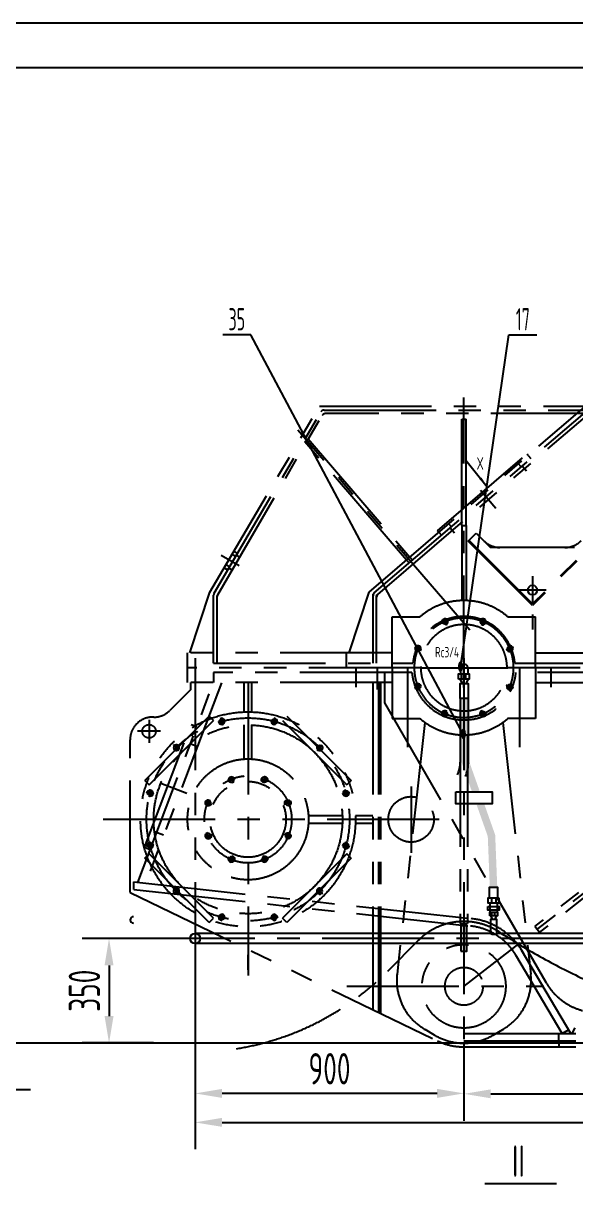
# Model space of a CAD drawing. Header units: millimetres. Extents: x -318 to 12282, y 0 to 8910.
# Drawn here: x 6734 to 8584, y 5023 to 8910 of the extents above; entities that cross this region are included whole.
import ezdxf
from ezdxf.enums import TextEntityAlignment as Align

# ---------------------------------------------------------------- set-up
doc = ezdxf.new("R2010")
doc.units = ezdxf.units.MM
doc.header["$LTSCALE"] = 300
doc.linetypes.add('G', pattern=[2, 1.25, -0.25, 0.25, -0.25])
doc.linetypes.add('K', pattern=[2.5, 1.25, -0.25, 0.25, -0.25, 0.25, -0.25])
for name, color, linetype in [('01', 7, 'Continuous'), ('02', 1, 'Continuous'), ('05', 4, 'G'), ('07', 6, 'K'), ('08', 1, 'Continuous'), ('11', 3, 'Continuous'), ('13', 3, 'Continuous')]:
    doc.layers.add(name, color=color, linetype=linetype)
doc.styles.get("Standard").update_dxf_attribs({"font": 'isocp', "width": 0.707, "bigfont": 'intecad.shx'})
doc.dimstyles.new('INTE', dxfattribs={"dimscale": 30, "dimtxt": 3.5, "dimasz": 3, "dimexe": 3, "dimexo": 0, "dimgap": 1, "dimtad": 1, "dimdec": 3, "dimdsep": 46, "dimtxsty": 'Standard', "dimcen": 0, "dimclrd": 1, "dimclre": 1, "dimclrt": 3, "dimaunit": 1, "dimadec": 4, "dimazin": 0, "dimtfac": 1, "dimtdec": 3, "dimtmove": 0, "dimatfit": 0, "dimfxl": 1, "dimarcsym": 0})

# ---------------------------------------------------------------- blocks, each defined once
blk = doc.blocks.new('*U16', base_point=(11625.8, 546.3))
at = {"layer": '01'}
blk.add_circle((11625.8, 546.3), 8, dxfattribs=at)
at = {"layer": '02'}
blk.add_arc((11625.8, 546.3), 10, 260, 170, dxfattribs=at)
at = {"layer": '05'}
for p, q in [((11638.8, 546.3), (11612.8, 546.3)), ((11625.8, 559.3), (11625.8, 533.3))]:
    blk.add_line(p, q, dxfattribs=at)
blk = doc.blocks.new('*U14', base_point=(11638.2, 1614.9))
at = {"layer": '01'}
blk.add_circle((11638.2, 1614.9), 8, dxfattribs=at)
at = {"layer": '02'}
blk.add_arc((11638.2, 1614.9), 10, 260, 170, dxfattribs=at)
at = {"layer": '05'}
for p, q in [((11651.2, 1614.9), (11625.2, 1614.9)), ((11638.2, 1627.9), (11638.2, 1601.9))]:
    blk.add_line(p, q, dxfattribs=at)
blk = doc.blocks.new('*U15', base_point=(12521.7, 1470.9))
at = {"layer": '01'}
blk.add_circle((12521.7, 1470.9), 8, dxfattribs=at)
at = {"layer": '02'}
blk.add_arc((12521.7, 1470.9), 10, 260, 170, dxfattribs=at)
at = {"layer": '05'}
for p, q in [((12521.7, 1483.9), (12521.7, 1457.9)), ((12534.7, 1470.9), (12508.7, 1470.9))]:
    blk.add_line(p, q, dxfattribs=at)
blk = doc.blocks.new('*U12', base_point=(12521.7, 1470.9))
at = {"layer": '01'}
blk.add_circle((12521.7, 1470.9), 8, dxfattribs=at)
at = {"layer": '02'}
blk.add_arc((12521.7, 1470.9), 10, 260, 170, dxfattribs=at)
at = {"layer": '05'}
for p, q in [((12521.7, 1483.9), (12521.7, 1457.9)), ((12534.7, 1470.9), (12508.7, 1470.9))]:
    blk.add_line(p, q, dxfattribs=at)
blk = doc.blocks.new('*D39')
at = {"layer": '08', "color": 1, "lineweight": -2}
for p, q in [((7292.4, 5844.4), (6931, 5844.4)), ((7021, 5754.4), (7021, 5584.4)), ((7169.8, 5494.4), (6931, 5494.4))]:
    blk.add_line(p, q, dxfattribs=at)
at = {"layer": '08', "color": 1}
for points in [[(7006, 5754.4), (7036, 5754.4), (7021, 5844.4)], [(7006, 5584.4), (7036, 5584.4), (7021, 5494.4)]]:
    blk.add_solid(points, dxfattribs=at)
at = {"layer": 'Defpoints', "color": 0}
for p in [(7292.4, 5844.4), (7021, 5494.4), (7169.8, 5494.4)]:
    blk.add_point(p, dxfattribs=at)
at = {"layer": '08', "color": 3, "insert": (6938.5, 5669.4), "char_height": 105, "attachment_point": 5, "rotation": 90}
blk.add_mtext('350', dxfattribs=at)
blk = doc.blocks.new('*D50')
at = {"layer": '08', "color": 1, "lineweight": -2}
for p, q in [((7309.4, 5844.4), (7309.4, 5138.5)), ((11052.4, 5827.4), (11052.4, 5138.5)), ((7399.4, 5228.5), (10962.4, 5228.5))]:
    blk.add_line(p, q, dxfattribs=at)
at = {"layer": '08', "color": 1}
for points in [[(7399.4, 5243.5), (7399.4, 5213.5), (7309.4, 5228.5)], [(10962.4, 5243.5), (10962.4, 5213.5), (11052.4, 5228.5)]]:
    blk.add_solid(points, dxfattribs=at)
at = {"layer": 'Defpoints', "color": 0}
for p in [(7309.4, 5844.4), (11052.4, 5827.4), (11052.4, 5228.5)]:
    blk.add_point(p, dxfattribs=at)
at = {"layer": '08', "color": 3, "insert": (9180.9, 5311), "char_height": 105, "attachment_point": 5}
blk.add_mtext('3743', dxfattribs=at)
blk = doc.blocks.new('*D51')
at = {"layer": '08', "color": 1, "lineweight": -2}
for p, q in [((7309.4, 5494.4), (7309.4, 5235.6)), ((8209.4, 5471.6), (8209.4, 5235.6)), ((8119.4, 5325.6), (7399.4, 5325.6))]:
    blk.add_line(p, q, dxfattribs=at)
at = {"layer": '08', "color": 1}
for points in [[(7399.4, 5340.6), (7399.4, 5310.6), (7309.4, 5325.6)], [(8119.4, 5340.6), (8119.4, 5310.6), (8209.4, 5325.6)]]:
    blk.add_solid(points, dxfattribs=at)
at = {"layer": 'Defpoints', "color": 0}
for p in [(7309.4, 5494.4), (8209.4, 5471.6), (7309.4, 5325.6)]:
    blk.add_point(p, dxfattribs=at)
at = {"layer": '08', "color": 3, "insert": (7759.4, 5408.1), "char_height": 105, "attachment_point": 5}
blk.add_mtext('900', dxfattribs=at)
blk = doc.blocks.new('*D52')
at = {"layer": '08', "color": 1, "lineweight": -2}
for p, q in [((8209.4, 5493.9), (8209.4, 5234.1)), ((10952.6, 5494.4), (10952.6, 5234.1)), ((8299.4, 5324.1), (10862.6, 5324.1))]:
    blk.add_line(p, q, dxfattribs=at)
at = {"layer": '08', "color": 1}
for points in [[(8299.4, 5339.1), (8299.4, 5309.1), (8209.4, 5324.1)], [(10862.6, 5339.1), (10862.6, 5309.1), (10952.6, 5324.1)]]:
    blk.add_solid(points, dxfattribs=at)
at = {"layer": 'Defpoints', "color": 0}
for p in [(8209.4, 5493.9), (10952.6, 5494.4), (10952.6, 5324.1)]:
    blk.add_point(p, dxfattribs=at)
at = {"layer": '08', "color": 3, "insert": (9581, 5406.6), "char_height": 105, "attachment_point": 5}
blk.add_mtext('2743', dxfattribs=at)
blk = doc.blocks.new('*U58', base_point=(6297, 5491.9))
at = {"layer": '01'}
for points in [[(6615.2, 5413.5), (6690.2, 5338.5), (6615.2, 5338.5)], [(6615.2, 5263.5), (6690.2, 5338.5), (6615.2, 5338.5)]]:
    blk.add_lwpolyline(points, close=True, dxfattribs=at)
at = {"layer": '02'}
blk.add_lwpolyline([(6297, 5491.9, 0, 12.8, 0), (6326.8, 5522.3, 12.8, 12.8, 0)], format="xyseb", dxfattribs=at)
blk.add_lwpolyline([(6326.8, 5522.3), (6356.6, 5552.8), (6495.2, 5338.5), (6757.7, 5338.5)], dxfattribs=at)
at = {"layer": '13', "width": 0.707}
blk.add_text('5', height=52.5, dxfattribs=at).set_placement((6535.7, 5355.8))
blk = doc.blocks.new('*U83')
at = {"layer": '01'}
blk.add_lwpolyline([(415, 292), (25, 292)], dxfattribs=at)
at = {"layer": '02'}
blk.add_lwpolyline([(420, 297), (0, 297)], dxfattribs=at)

msp = doc.modelspace()

# ---------------------------------------------------------------- linework, layer by layer
at = {"layer": '01'}
for p, q in [((8197.4814, 6749.4821), (8197.4814, 6731.1897)), ((8197.4814, 6731.1897), (8223.4475, 6731.1897)), ((8223.4475, 6731.1897), (8223.4475, 6749.4821)), ((8197.0528, 6648.5142), (8197.0528, 6435.5178)), ((8223.7029, 6648.5142), (8223.7029, 6429.5678)), ((8296.2501, 5962.7555), (8296.2501, 5932.1094)), ((8320.6663, 5962.7555), (8320.6663, 5932.1094)), ((8299.7898, 5861.3943), (7309.3838, 5861.3943)), ((10842.9898, 5861.3943), (8318.9779, 5861.3943)), ((11052.3838, 5827.3943), (7309.3838, 5827.3943)), ((8519.1982, 5022.8491), (8279.1982, 5022.8491))]:
    msp.add_line(p, q, dxfattribs=at)
at = {"layer": '01', "color": 7, "linetype": 'Continuous'}
for p, q in [((8201.3292, 6713.1571), (8201.3292, 6731.1897)), ((8215.9314, 6713.1571), (8215.9313, 6731.1897)), ((8202.3579, 6702.9417), (8197.1852, 6713.1571)), ((8202.3579, 6698.1242), (8202.3579, 6702.9417)), ((8219.1579, 6702.9417), (8224.4223, 6713.1571)), ((8219.1579, 6698.1242), (8219.1579, 6702.9417)), ((8302.0289, 5980.7882), (8302.0289, 5962.7555)), ((8316.631, 5980.7882), (8316.631, 5962.7555)), ((8303.6095, 5912.582), (8299.8852, 5919.9371)), ((8302.8689, 5919.9371), (8302.8689, 5932.9206)), ((8303.6095, 5909.1134), (8303.6095, 5912.582)), ((8313.3824, 5919.9371), (8313.3824, 5932.9206)), ((8315.7055, 5912.582), (8319.4959, 5919.9371)), ((8315.7055, 5909.1134), (8315.7055, 5912.582))]:
    msp.add_line(p, q, dxfattribs=at)
for points in [[(8191.7125, 6713.1571), (8191.7125, 6731.1897), (8227.0552, 6731.1897), (8227.0552, 6713.1571)], [(8197.0528, 6648.5142), (8197.0528, 6698.1242), (8223.7029, 6698.1242), (8223.7029, 6648.5143)], [(8326.2477, 5980.7882), (8326.2477, 5962.7555), (8290.9051, 5962.7555), (8290.9051, 5980.7882)], [(8295.9448, 5919.9371), (8295.9448, 5932.9206), (8321.3915, 5932.9206), (8321.3915, 5919.9371)]]:
    msp.add_lwpolyline(points, close=True, dxfattribs=at)
at = {"layer": '01', "const_width": 25}
for points in [[(8210.3779, 6648.5142), (8209.3838, 6449.6338), (8249.71, 6335.7878)], [(8264.066, 6295.2588), (8301.7455, 6188.8846), (8308.5764, 6016.3956)], [(8209.3838, 5886.8945), (8209.3838, 5801.8945)]]:
    msp.add_lwpolyline(points, dxfattribs=at)
at = {"layer": '01'}
for points in [[(8182.7462, 6335.7878), (8304.4331, 6335.7878), (8304.4331, 6295.2588), (8182.7462, 6295.2588)], [(8289.7645, 5951.917), (8326.9246, 5951.917), (8326.9246, 5938.9799), (8289.7645, 5938.9799)], [(8199.3838, 5801.8945), (8219.3838, 5801.8945), (8219.3838, 5886.8945), (8199.3838, 5886.8945)]]:
    msp.add_lwpolyline(points, close=True, dxfattribs=at)
at = {"layer": '01', "color": 7, "linetype": 'Continuous'}
for points in [[(8295.2513, 5980.7882), (8295.2513, 6016.3956), (8321.9014, 6016.3956), (8321.9014, 5980.7882)], [(8299.7898, 5861.3943), (8299.7898, 5909.1134), (8318.9779, 5909.1134), (8318.9779, 5861.3943)]]:
    msp.add_lwpolyline(points, dxfattribs=at)
at = {"layer": '01'}
msp.add_circle((7309.3838, 5844.3943), 17, dxfattribs=at)
for centre, radius, start, end in [((8210.4644, 6749.4821), 12.983, 0.0000467, 180.0000467), ((8097.0528, 6435.5178), 100, 334.8284522, 0), ((8123.7029, 6429.5678), 100, 334.8284522, 0), ((7102.7437, 5906.4873), 11, 90, 270), ((8309.3838, 5875.7338), 17.253, 236.214891, 303.785109)]:
    msp.add_arc(centre, radius, start, end, dxfattribs=at)
at = {"layer": '02'}
for p, q in [((7495.3881, 7866.3495), (7402.3881, 7866.3495)), ((8207.9561, 6526.3991), (7495.3881, 7866.3495)), ((8197.623, 6751.3945), (8360.3311, 7866.3495)), ((8360.3311, 7866.3495), (8453.3311, 7866.3495))]:
    msp.add_line(p, q, dxfattribs=at)
at = {"layer": '05', "color": 4, "linetype": 'G'}
msp.add_line((11109.3838, 5844.3943), (7292.3838, 5844.3943), dxfattribs=at)
at = {"layer": '07', "color": 6, "linetype": 'K'}
for p, q in [((7891.9838, 7004.3945), (9096.9838, 8040.3945)), ((7909.0376, 7001.8968), (9106.603, 8027.3945)), ((7921.0376, 6996.7395), (9107.2222, 8011.8266)), ((7358.3838, 7004.3945), (7725.3838, 7627.3945)), ((7725.3838, 7627.3945), (8657.9924, 7627.3945)), ((8209.3838, 6684.8887), (8209.3838, 7656.5431)), ((7373.0563, 7001.163), (7730.2578, 7607.9475)), ((7385.0261, 6995.9116), (7734.5296, 7595.8955)), ((7741.4854, 7614.3945), (8679.2033, 7614.3945)), ((8674.6923, 7602.3945), (7745.7873, 7602.3945)), ((8201.8838, 7227.6945), (8201.8838, 7583.6945)), ((8201.8838, 7583.6945), (8216.8838, 7583.6945)), ((8216.8838, 7227.6945), (8216.8838, 7583.6945)), ((8229.1213, 6876.8594), (7652.7848, 7547.2121)), ((7676.7433, 7507.8411), (7688.1175, 7517.62)), ((8017.0998, 7111.9631), (7676.7433, 7507.8411)), ((7688.1175, 7517.62), (8028.474, 7121.7421)), ((8121.2032, 7209.9162), (8421.2303, 7466.835)), ((8423.9713, 7463.6275), (8421.2303, 7466.835)), ((8424.866, 7462.5911), (8423.9713, 7463.6275)), ((8216.3527, 7446.644), (8287.3367, 7357.4405)), ((8400.8233, 7423.8309), (8391.0443, 7435.2051)), ((8404.6093, 7427.0968), (8418.8428, 7410.5414)), ((8424.866, 7462.5911), (8433.7523, 7452.2551)), ((8424.866, 7462.5911), (8424.866, 7462.5911)), ((8903.222, 7429.1564), (8439.0064, 6964.9408)), ((8905.6969, 7426.6815), (8439.0064, 6959.991)), ((8878.8268, 7453.5516), (8579.3671, 7154.0918)), ((8167.2735, 7223.0362), (8157.4945, 7234.4104)), ((8124.4554, 7206.1184), (8121.2032, 7209.9162)), ((8125.3459, 7205.0784), (8124.4554, 7206.1184)), ((8125.3459, 7205.0784), (8134.2323, 7194.7424)), ((8125.3459, 7205.0784), (8125.3459, 7205.0784)), ((8163.4767, 7219.7829), (8177.7102, 7203.2274)), ((8201.8838, 7227.6945), (8201.8838, 6976.2695)), ((8201.8838, 7227.6945), (8216.8838, 7227.6945)), ((8216.8838, 7227.6945), (8216.8838, 6976.2695)), ((8223.3388, 7175.6586), (8250.2089, 7202.5287)), ((8250.2089, 7202.5287), (8298.6457, 7154.0918)), ((8439.0064, 6959.991), (8223.3388, 7175.6586)), ((8439.0064, 6964.9408), (8225.8137, 7178.1335)), ((8579.3671, 7154.0918), (8298.6457, 7154.0918)), ((7445.0637, 7123.3436), (7432.7182, 7130.5806)), ((7451.1521, 7133.6843), (7438.809, 7140.92)), ((7458.2122, 7121.4316), (7447.5979, 7127.6538)), ((8028.474, 7121.7421), (8036.9004, 7111.941)), ((7418.786, 7078.4717), (7406.3248, 7085.7766)), ((7424.8349, 7088.8356), (7412.4156, 7096.116)), ((7432.9262, 7078.2967), (7422.2379, 7084.5623)), ((8017.0998, 7111.9631), (8025.5263, 7102.1621)), ((7291.2458, 6801.3945), (7358.3838, 7004.3945)), ((7824.8458, 6801.3945), (7891.9838, 7004.3945)), ((7904.9838, 6998.0519), (7909.0376, 7001.8968)), ((7904.9838, 6766.3945), (7904.9838, 6998.0519)), ((7371.2838, 6766.3945), (7371.2838, 6994.6101)), ((7385.0261, 6995.9116), (7383.2838, 6992.8945)), ((7383.2838, 6766.3945), (7383.2838, 6992.8945)), ((7916.9838, 6992.8945), (7921.0376, 6996.7395)), ((7916.9838, 6766.3945), (7916.9838, 6992.8945)), ((7969.3838, 6751.3945), (7969.3838, 6921.3945)), ((7969.3838, 6921.3945), (8061.9898, 6921.3945)), ((8356.7779, 6921.3945), (8449.3838, 6921.3945)), ((8439.0064, 6929.3339), (8439.0064, 6879.3339)), ((8449.3838, 6751.3945), (8449.3838, 6921.3945)), ((8209.3838, 6836.5964), (8209.3838, 6886.5964)), ((7969.3838, 6801.3945), (7282.3838, 6801.3945)), ((7282.3838, 6801.3945), (7282.3838, 6751.3945)), ((7309.3838, 6782.7806), (7309.3838, 5471.6002)), ((7371.2838, 6766.3945), (8038.5411, 6766.3945)), ((7815.7338, 6751.3945), (7815.7338, 6801.3945)), ((8209.3838, 6782.7806), (8209.3838, 5471.6002)), ((8380.2266, 6766.3945), (8806.129, 6766.3945)), ((8449.3838, 6801.3945), (8797.5778, 6801.3945)), ((8064.8838, 6751.3945), (7282.3838, 6751.3945)), ((7282.3838, 6751.3945), (7282.3838, 6701.3945)), ((8064.8838, 6751.3945), (7282.3838, 6751.3945)), ((8035.1168, 6735.3945), (7370.9998, 6735.3945)), ((7370.9998, 6735.3945), (7370.9998, 6701.3945)), ((7847.4798, 6751.3945), (7847.4798, 6686.3945)), ((7920.4838, 6678.8428), (7920.4838, 6751.3945)), ((7943.4998, 6735.3945), (7943.4998, 6633.3945)), ((7969.3838, 6751.3945), (7969.3838, 6581.3945)), ((8022.0838, 6485.1649), (8022.0838, 6751.3945)), ((8064.8838, 6751.3945), (8353.8838, 6751.3945)), ((8064.8838, 6751.3945), (8353.8838, 6751.3945)), ((9580.9838, 6751.3945), (8209.3838, 5684.3945)), ((9333.2838, 6751.3945), (8353.8838, 6751.3945)), ((9349.2338, 6751.3945), (8353.8838, 6751.3945)), ((9580.9838, 6735.3945), (8383.6509, 6735.3945)), ((8396.6838, 6485.1649), (8396.6838, 6751.3945)), ((8449.3838, 6751.3945), (8449.3838, 6581.3945)), ((8500.2878, 6751.3945), (8500.2878, 6686.3945)), ((7117.4838, 6032.4808), (7370.9998, 6701.3945)), ((7397.4765, 6700.7121), (7143.1608, 6029.6885)), ((7969.3838, 6701.3945), (7282.3838, 6701.3945)), ((7294.9998, 6678.3945), (7294.9998, 6701.3945)), ((7473.9998, 6603.1954), (7473.9998, 6701.3945)), ((7486.4998, 6701.3945), (7486.4998, 5720.7152)), ((7498.9998, 6603.1954), (7498.9998, 6701.3945)), ((7904.8838, 6701.3945), (7904.8838, 5606.0279)), ((7923.8838, 6701.3945), (7923.8838, 5596.851)), ((7929.8838, 6701.3945), (7929.8838, 5593.9531)), ((8447.5838, 6701.3945), (8788.8102, 6701.3945)), ((7294.9998, 6678.3945), (7224.7597, 6608.1544)), ((7943.4998, 6633.3945), (8483.7815, 5697.5992)), ((7141.0782, 6373.1486), (7356.7457, 6588.8162)), ((7154.9838, 6577.1973), (7154.9838, 6499.5918)), ((7155.2203, 6359.0065), (7370.8879, 6574.6741)), ((7171.0196, 6585.8945), (7167.4838, 6585.8945)), ((7356.7457, 6588.8162), (7370.8879, 6574.6741)), ((7602.1118, 6574.6741), (7817.7794, 6359.0065)), ((7616.2539, 6588.8162), (7831.9215, 6373.1486)), ((7969.3838, 6581.3945), (8063.172, 6581.3945)), ((8449.3838, 6581.3945), (8355.5957, 6581.3945)), ((9151.6697, 6600.2387), (8570.7999, 5526.3945)), ((7193.7866, 6538.3945), (7116.1811, 6538.3945)), ((7140.1579, 6148.7411), (7296.0929, 6560.1828)), ((7314.7948, 6553.0948), (7296.0929, 6560.1828)), ((7473.9998, 6445.5084), (7473.9998, 6559.5641)), ((7498.9998, 6445.5084), (7498.9998, 6559.5641)), ((8079.0486, 6567.9886), (7985.4437, 5725.4383)), ((8339.7191, 6567.9886), (8433.324, 5725.4383)), ((7091.4838, 5998.8945), (7091.4838, 6509.8945)), ((7316.4653, 6486.9603), (7295.2958, 6494.9835)), ((8196.8838, 6526.742), (8196.8838, 5894.8367)), ((8221.8838, 6526.742), (8221.8838, 5894.8367)), ((7141.0782, 6373.1486), (7155.2203, 6359.0065)), ((7281.4314, 6330.4692), (7194.2968, 6363.4929)), ((7831.9215, 6373.1486), (7817.7794, 6359.0065)), ((8032.4998, 6352.9888), (8032.4998, 6131.3893)), ((8948.2628, 6275.1139), (8447.2353, 5885.4258)), ((8126.5084, 6243.3945), (6986.3546, 6243.3945)), ((7688.6137, 6255.8945), (7802.6694, 6255.8945)), ((7688.6137, 6230.8945), (7802.6694, 6230.8945)), ((7846.3007, 6255.8945), (7904.8838, 6255.8945)), ((7846.3007, 6230.8945), (7904.8838, 6230.8945)), ((8963.6113, 6255.3801), (8462.5838, 5865.692)), ((7203.944, 6190.0677), (7173.2632, 6201.6957)), ((7158.8598, 6141.6531), (7140.1579, 6148.7411)), ((7141.0782, 6113.6404), (7155.2203, 6127.7826)), ((7356.7457, 5897.9729), (7141.0782, 6113.6404)), ((7370.8879, 5912.115), (7155.2203, 6127.7826)), ((7817.7794, 6127.7826), (7602.1118, 5912.115)), ((7831.9215, 6113.6404), (7616.2539, 5897.9729)), ((7831.9215, 6113.6404), (7817.7794, 6127.7826)), ((7104.4838, 6033.8945), (8234.0331, 5911.0582)), ((7104.4838, 6008.8945), (7104.4838, 6033.8945)), ((7091.4838, 5998.8945), (8121.095, 5501.5993)), ((7104.4838, 6008.8945), (8231.3564, 5886.2019)), ((7356.7457, 5897.9729), (7370.8879, 5912.115)), ((7616.2539, 5897.9729), (7602.1118, 5912.115)), ((8221.8838, 5893.798), (8196.8838, 5893.798)), ((8447.2353, 5885.4258), (8462.5838, 5865.692)), ((8056.323, 5837.602), (7953.8138, 5734.3834)), ((8567.6155, 5526.3945), (8402.5079, 5805.5848)), ((7487.2008, 5739.8044), (7487.2008, 5789.8044)), ((8538.748, 5526.3945), (8383.7778, 5788.2972)), ((7817.8282, 5684.3945), (8477.2219, 5684.3945)), ((8111.4224, 5521.0122), (8079.5288, 5539.4259)), ((8209.3838, 5526.3945), (9580.9838, 5526.3945)), ((8307.3453, 5521.0122), (8339.2389, 5539.4259)), ((8526.9838, 5501.3945), (8526.9838, 5526.3945)), ((8538.748, 5526.3945), (8560.1356, 5539.0427)), ((8209.3838, 5501.3945), (9580.9838, 5501.3945)), ((8209.3838, 5481.3945), (9580.9838, 5481.3945)), ((8526.9838, 5501.3945), (8526.9838, 5481.3945))]:
    msp.add_line(p, q, dxfattribs=at)
msp.add_lwpolyline([(8264.9207, 7385.61, 9, 0, 0), (8287.3367, 7357.4405, 0, 0, 0)], format="xyseb", dxfattribs=at)
for centre, radius in [((7486.4998, 6243.3945), 360), ((7486.4998, 6243.3945), 339.75), ((7154.9838, 6538.3945), 22.5), ((7486.4998, 6243.3945), 316), ((7486.4998, 6243.3945), 202.5), ((7486.4998, 6243.3945), 146), ((7486.4998, 6243.3945), 127), ((8032.4998, 6243.3945), 76.25), ((8209.3838, 5684.3945), 140), ((8209.3838, 5684.3945), 63.5)]:
    msp.add_circle(centre, radius, dxfattribs=at)
for centre, radius, start, end in [((7741.4854, 7601.3945), 13, 90, 149.7301154), ((7745.7873, 7589.3945), 13, 90, 149.9950455), ((8330.1259, 7230.0918), 76, 225, 270), ((8547.8869, 7230.0918), 76, 270, 315), ((7384.2838, 6994.6101), 13, 149.7301154, 180), ((7917.9838, 6992.4648), 13, 133.485764, 180), ((7396.2838, 6989.4106), 13, 149.9950455, 180), ((7929.9838, 6987.3074), 13, 133.485764, 180), ((8209.3838, 6751.3945), 225, 49.0739367, 130.9260633), ((8209.3838, 6751.3945), 196.9, 359.9999999995441, 0), ((8209.3838, 6751.3945), 171.5, 5.0177041, 174.9822959), ((8209.3838, 6751.3945), 166.5, 360, 180), ((8209.3838, 6751.3945), 144.5, 360, 180), ((8209.3838, 6751.3945), 175, 185.2457971, 354.7542029), ((8209.3838, 6751.3945), 166.5, 180, 360), ((8209.3838, 6751.3945), 144.5, 180, 0), ((7167.4838, 6509.8945), 76, 90, 180), ((7171.0196, 6661.8945), 76, 270, 315), ((8209.3838, 6751.3945), 225, 229.0739367, 270), ((8209.3838, 6751.3945), 225, 270, 310.9260633), ((8209.3838, 5684.3945), 228, 29.0891197, 83.7935819), ((8209.5838, 5685.3945), 216, 56.2040326, 135.197576), ((8209.3838, 5684.3945), 203, 30.4402116, 83.7861753), ((9651.5838, 7913.3945), 2438, 236.9650978, 244.7266286), ((7304.5838, 6379.1511), 915, 278.9912805, 315.197576), ((8174.7788, 5704.4037), 190.5, 173.6605985, 240), ((8243.9889, 5704.4037), 190.5, 300, 6.3394015), ((8659.5847, 5799.0992), 203, 210, 255), ((8209.3838, 5684.3945), 190.5, 239.0537678, 270), ((8209.3838, 5684.3945), 190.5, 270, 300.9462322), ((8209.3838, 5684.3945), 203, 244.2197733, 270)]:
    msp.add_arc(centre, radius, start, end, dxfattribs=at)
at = {"layer": '11', "color": 3, "linetype": 'Continuous'}
for p, q in [((8264.8535, 7345.7597), (8316.2714, 7285.9541)), ((7396.6895, 7128.5178), (7456.4081, 7093.5103)), ((8439.0064, 7057.491), (8439.0064, 6965.491)), ((8485.0064, 7011.491), (8393.0064, 7011.491))]:
    msp.add_line(p, q, dxfattribs=at)
at = {"layer": '11'}
msp.add_line((12249.4049, 5494.3945), (910.4137, 5494.3945), dxfattribs=at)
at = {"layer": '11', "color": 3, "linetype": 'Continuous'}
msp.add_circle((8439.0064, 7011.491), 16, dxfattribs=at)

# ---------------------------------------------------------------- block references
at = {"layer": '01', "xscale": 30, "yscale": 30, "zscale": 30}
msp.add_blockref('*U83', (-318.062, 0), dxfattribs=at)
at = {"layer": '01'}
msp.add_blockref('*U58', (6296.974, 5491.9366), dxfattribs=at)
at = {"layer": '07', "color": 6, "linetype": 'K'}
for name, p, rotation in [('*U12', (8145.6671, 6905.2205), 22.49999999992821), ('*U12', (8273.1006, 6905.2205), 337.5000000000717), ('*U12', (8055.5579, 6815.1113), 67.50000000014582), ('*U12', (8363.2098, 6815.1113), 292.4999999998541), ('*U15', (8055.5579, 6687.6777), 112.4999999999565), ('*U15', (8363.2098, 6687.6777), 247.5000000000435), ('*U15', (8145.6671, 6597.5686), 157.4999999999733), ('*U15', (8273.1006, 6597.5686), 202.5000000000267), ('*U16', (7398.5661, 6571.5678), 284.9999999999945), ('*U16', (7574.4336, 6571.5678), 255.0000000000055), ('*U16', (7246.2603, 6483.6341), 315.0000000000001), ('*U16', (7726.7394, 6483.6341), 224.9999999999999), ('*U16', (7158.3265, 6331.3283), 345.0000000000055), ('*U16', (7814.6731, 6331.3283), 194.9999999999945), ('*U16', (7158.3265, 6155.4608), 14.99999999999445), ('*U16', (7814.6731, 6155.4608), 165.0000000000055), ('*U16', (7246.2603, 6003.155), 44.99999999999989), ('*U16', (7726.7394, 6003.155), 135.0000000000001), ('*U16', (7398.5661, 5915.2212), 75.00000000000554), ('*U16', (7574.4336, 5915.2212), 104.9999999999945)]:
    msp.add_blockref(name, p, dxfattribs=dict(at, rotation=rotation))
at = {"layer": '07', "color": 6, "linetype": 'K', "xscale": -1}
for p, rotation in [((7431.3907, 6376.4397), 22.5000000000267), ((7541.609, 6376.4397), 337.4999999999732), ((7353.4547, 6298.5037), 67.50000000004349), ((7619.545, 6298.5037), 292.4999999999565), ((7353.4547, 6188.2854), 112.4999999999564), ((7619.545, 6188.2854), 247.5000000000435), ((7431.3907, 6110.3494), 157.4999999999732), ((7541.609, 6110.3494), 202.5000000000267)]:
    msp.add_blockref('*U14', p, dxfattribs=dict(at, rotation=rotation))

# ---------------------------------------------------------------- texts
at = {"layer": '01', "insert": (8370.4309, 5151.4184), "char_height": 105, "attachment_point": 1}
msp.add_mtext('{\\C3;II}', dxfattribs=at)
at = {"layer": '02', "width": 0.605172}
for p, p2 in [((8188.623, 6736.3945), (8206.623, 6736.3945)), ((8198.9561, 6511.3991), (8216.9561, 6511.3991))]:
    msp.add_text('●', height=30, dxfattribs=at).set_placement(p, p2, align=Align.FIT)
at = {"layer": '07', "color": 6, "linetype": 'K', "width": 0.707}
msp.add_text('X', height=42, dxfattribs=at).set_placement((8251.8447, 7402.0423), align=Align.BOTTOM_LEFT)
at = {"layer": '11'}
for s, width, p, p2 in [('35', 0.581958, (7420.9881, 7881.3495), (7476.7881, 7881.3495)), ('17', 0.606, (8383.2097, 7881.3495), (8430.4526, 7881.3495))]:
    msp.add_text(s, height=74.24621, dxfattribs=dict(at, width=width)).set_placement(p, p2, align=Align.FIT)
at = {"layer": '11', "color": 3, "linetype": 'Continuous', "insert": (8112.9511, 6786.069), "char_height": 35, "attachment_point": 7}
msp.add_mtext('Rc3/4', dxfattribs=at)

# ---------------------------------------------------------------- dimensions: what is measured, and where the dimension line sits
at = {"layer": '08'}
dim = msp.add_linear_dim(base=(7020.9996, 5494.3945), p1=(7292.3838, 5844.3943), p2=(7169.7612, 5494.3945), angle=90, dimstyle='INTE', dxfattribs=at)
dim.commit()
dim.dimension.update_dxf_attribs({"geometry": '*D39', "text_midpoint": (6938.4996, 5669.3944)})
for base, p1, p2, picture, middle in [((11052.3838, 5228.4814), (7309.3838, 5844.3943), (11052.3838, 5827.3943), '*D50', (9180.8838, 5310.9814)), ((7309.3838, 5325.552), (8209.3838, 5471.6002), (7309.3838, 5494.3945), '*D51', (7759.3838, 5408.052))]:
    dim = msp.add_linear_dim(base=base, p1=p1, p2=p2, dimstyle='INTE', dxfattribs=at)
    dim.commit()
    dim.dimension.update_dxf_attribs({"geometry": picture, "text_midpoint": middle})
dim = msp.add_linear_dim(base=(10952.5838, 5324.1119), p1=(8209.3838, 5493.8945), p2=(10952.5838, 5494.3945), text='2743', dimstyle='INTE', dxfattribs=at)
dim.commit()
dim.dimension.update_dxf_attribs({"geometry": '*D52', "text_midpoint": (9580.9838, 5406.6222)})

doc.saveas('drawing.dxf')
